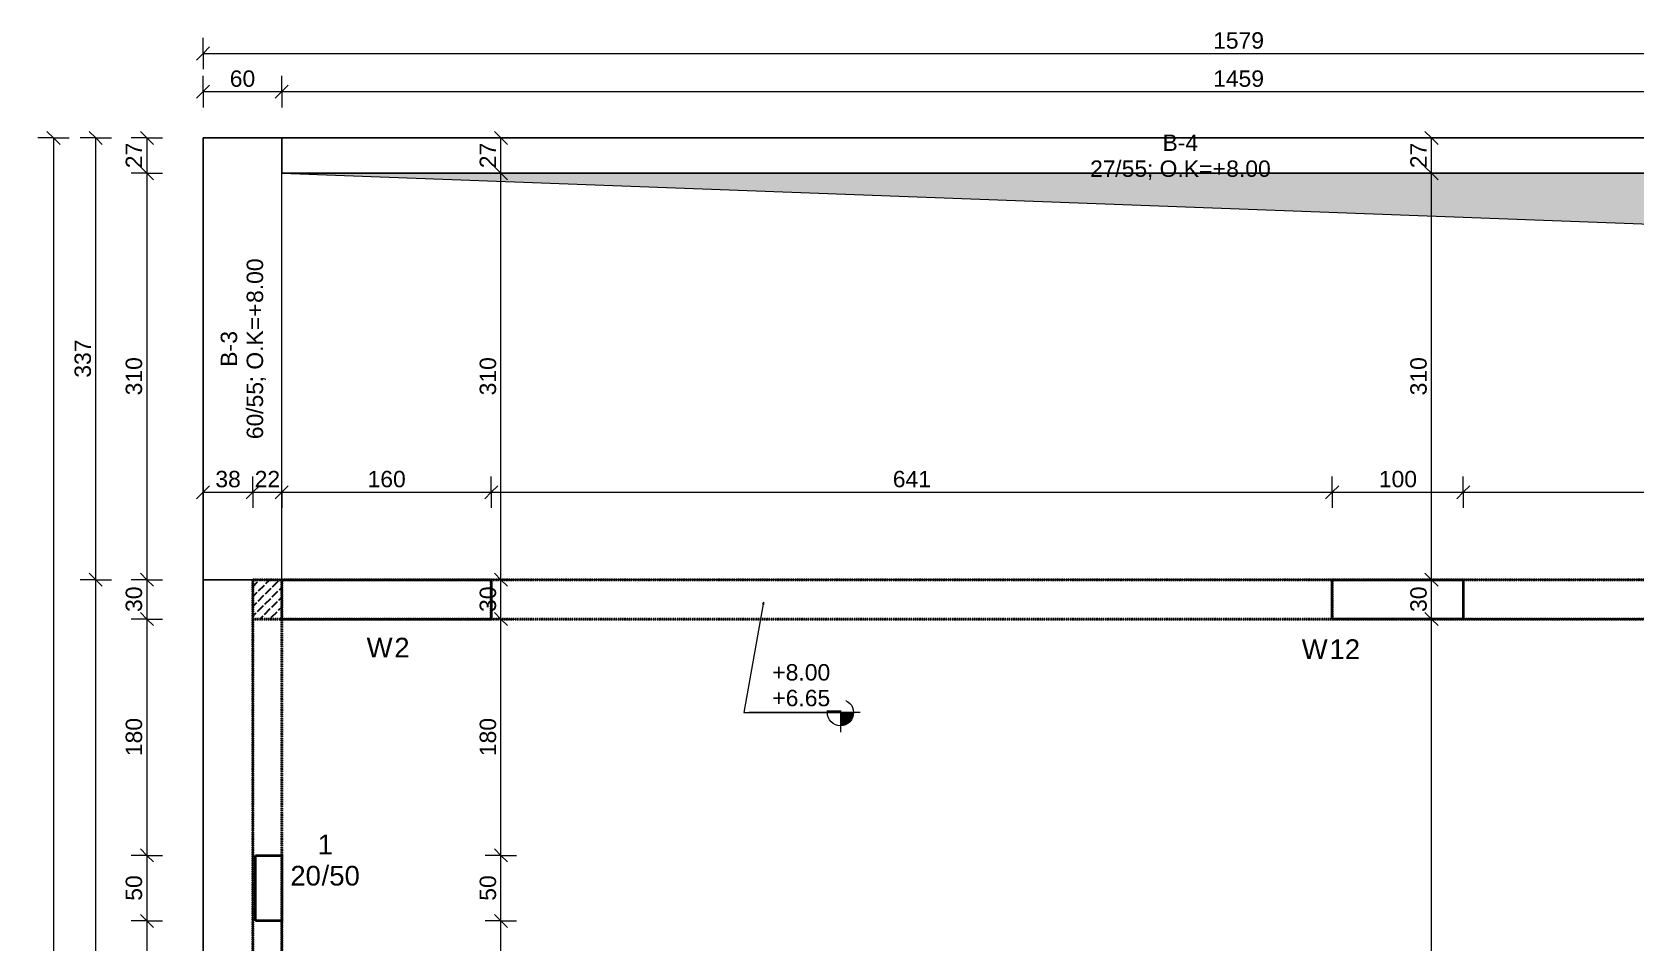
# Model space of a CAD drawing. Header units: centimetres. Extents: x 155 to 2062, y 130 to 1832.
# Drawn here: x 163 to 1385, y 1139 to 1832 of the extents above; entities that cross this region are included whole.
import ezdxf

# ---------------------------------------------------------------- set-up
doc = ezdxf.new("R2010")
doc.units = ezdxf.units.CM
doc.linetypes.add('Beton Ole', pattern=[0.3, 0.15, -0.15])
for name, color, linetype, lineweight in [('Dimensions', 130, 'Continuous', 9), ('Dimensions-50', 130, 'Continuous', 9), ('IfcAnnotation', 7, 'Continuous', 18), ('IfcBuildingElementProxy', 7, 'Continuous', 18), ('IfcColumn', 6, 'Continuous', 18), ('IfcSlab', 7, 'Continuous', 18), ('IfcWall', 7, 'Continuous', 25), ('Spot Elevations', 130, 'Continuous', 9), ('Structural Column Tags', 130, 'Continuous', 9), ('Structural Columns', 6, 'Continuous', 50), ('Structural Framing Tags', 130, 'Continuous', 9), ('Wall Tags', 130, 'Continuous', 9)]:
    doc.layers.add(name, color=color, linetype=linetype, lineweight=lineweight)
doc.styles.add('Arial', font='arial.ttf', dxfattribs={"height": 12.5})
doc.styles.add('Arial_1', font='arial.ttf', dxfattribs={"height": 15})
doc.dimstyles.new('Deng_-_2mm_Arial_2', dxfattribs={"dimscale": 30.48, "dimtxt": 12.753242, "dimasz": 0.328084, "dimexe": 0.393701, "dimexo": 0.0625, "dimgap": 0, "dimtad": 1, "dimdec": 0, "dimzin": 0, "dimdsep": 46, "dimtxsty": 'Arial', "dimblk1": 'OBLIQUE', "dimblk2": 'OBLIQUE', "dimsah": 1, "dimcen": 0.09, "dimazin": 0, "dimtfac": 1, "dimtdec": 4, "dimtix": 1, "dimtmove": 0, "dimatfit": 3, "dimfxl": 0.393701, "dimfxlon": 1, "dimtvp": 1, "dimtolj": 1, "dimtzin": 0, "dimarcsym": 2})

# ---------------------------------------------------------------- blocks, each defined once
blk = doc.blocks.new('M_Concrete-Rectangular Beam1 - 38_55-8944858-K-41')
at = {"layer": 'IfcBuildingElementProxy'}
for p, q in [((-67, 19), (-67, -19)), ((-67, -19), (-67, 19)), ((837.1, 19), (-67, 19)), ((-67, 19), (837.1, 19)), ((837.1, 19), (837.1, -19)), ((837.1, -19), (837.1, 19)), ((-45, -19), (260, -19)), ((-45, -19), (260, -19))]:
    blk.add_line(p, q, dxfattribs=at)
at = {"layer": 'IfcBuildingElementProxy', "color": 90}
for p, q in [((-67, -19), (-45, -19)), ((-67, -19), (-45, -19)), ((260, -19), (807.1, -19)), ((260, -19), (807.1, -19)), ((807.1, -19), (837.1, -19)), ((807.1, -19), (837.1, -19))]:
    blk.add_line(p, q, dxfattribs=at)
blk = doc.blocks.new('M_Concrete-Rectangular Beam1 - 60_55-8945312-K-41')
at = {"layer": 'IfcBuildingElementProxy'}
for p, q in [((-80.8, 30), (-80.8, -8)), ((-80.8, -8), (-80.8, 30)), ((256.2, 30), (-80.8, 30)), ((-80.8, 30), (256.2, 30)), ((256.2, 30), (256.2, -30)), ((256.2, -30), (256.2, 30)), ((-80.8, -30), (229.2, -30)), ((-80.8, -30), (256.2, -30)), ((229.2, -30), (256.2, -30))]:
    blk.add_line(p, q, dxfattribs=at)
at = {"layer": 'IfcBuildingElementProxy', "color": 90}
for p, q in [((-80.8, -8), (-80.8, -30)), ((-80.8, -30), (-80.8, -8))]:
    blk.add_line(p, q, dxfattribs=at)
blk = doc.blocks.new('M_Concrete-Rectangular Beam1 - 27_55-8945562-K-41')
at = {"layer": 'IfcBuildingElementProxy'}
for p, q in [((-61.6, 13.5), (-61.6, -13.5)), ((-61.6, -13.5), (-61.6, 13.5)), ((1397.6, 13.5), (-61.6, 13.5)), ((-61.6, 13.5), (1397.6, 13.5)), ((-61.6, -13.5), (1397.6, -13.5)), ((-61.6, -13.5), (1397.6, -13.5))]:
    blk.add_line(p, q, dxfattribs=at)
blk = doc.blocks.new('Spot Elevations - M_Spot Elevation - Target Filled-10609-K-41')
at = {"layer": 'Spot Elevations'}
h = blk.add_hatch(color=256, dxfattribs=at)
edge = h.paths.add_edge_path()
edge.add_line((0, 0), (-0.2, 0))
edge.add_arc((0, 0), 0.2, 90, 180, ccw=False)
edge.add_line((0, 0.2), (0, 0))
h = blk.add_hatch(color=256, dxfattribs=at)
edge = h.paths.add_edge_path()
edge.add_line((0, 0), (0.2, 0))
edge.add_arc((0, 0), 0.2, 270, 360, ccw=False)
edge.add_line((0, -0.2), (0, 0))
for p, q in [((0, -0.3), (0, 0.3)), ((-0.3, 0), (1.4, 0))]:
    blk.add_line(p, q, dxfattribs=at)
blk.add_circle((0, 0), 0.2, dxfattribs=at)
blk = doc.blocks.new('DIMBLOCK1-K-41')
at = {"layer": 'Dimensions-50', "transparency": 16777216}
for p, q in [((293.4, 1787), (293.4, 1799)), ((353.4, 1787), (353.4, 1799)), ((293.4, 1787), (288.4, 1782)), ((293.4, 1787), (298.4, 1792)), ((293.4, 1787), (353.4, 1787)), ((293.4, 1787), (293.4, 1775)), ((353.4, 1787), (348.4, 1782)), ((353.4, 1787), (358.4, 1792)), ((353.4, 1787), (353.4, 1775))]:
    blk.add_line(p, q, dxfattribs=at)
at = {"layer": 'Dimensions-50', "color": 0, "transparency": 16777216, "insert": (313.8, 1803.2), "char_height": 12.5, "width": 23.074, "attachment_point": 1, "line_spacing_factor": 0.941778, "style": 'Arial'}
blk.add_mtext('60', dxfattribs=at)
blk = doc.blocks.new('_Oblique')
at = {"color": 0, "linetype": 'ByBlock', "lineweight": -2}
blk.add_line((-0.5, -0.5), (0.5, 0.5), dxfattribs=at)
blk = doc.blocks.new('DIMBLOCK2-K-41')
at = {"layer": 'Dimensions-50', "transparency": 16777216}
for p, q in [((353.4, 1787), (353.4, 1799)), ((1812.6, 1787), (1812.6, 1799)), ((353.4, 1787), (348.4, 1782)), ((353.4, 1787), (358.4, 1792)), ((353.4, 1787), (1812.6, 1787)), ((353.4, 1787), (353.4, 1775)), ((1812.6, 1787), (1807.6, 1782)), ((1812.6, 1787), (1817.6, 1792)), ((1812.6, 1787), (1812.6, 1775))]:
    blk.add_line(p, q, dxfattribs=at)
at = {"layer": 'Dimensions-50', "color": 0, "transparency": 16777216, "insert": (1063.8, 1803.2), "char_height": 12.5, "width": 46.147, "attachment_point": 1, "line_spacing_factor": 0.941778, "style": 'Arial'}
blk.add_mtext('1459', dxfattribs=at)
blk = doc.blocks.new('DIMBLOCK4-K-41')
at = {"layer": 'Dimensions-50', "transparency": 16777216}
for p, q in [((293.4, 1816.1), (293.4, 1828.1)), ((293.4, 1816.1), (298.4, 1821.1)), ((1872.6, 1816.1), (1872.6, 1828.1)), ((1872.6, 1816.1), (1877.6, 1821.1)), ((293.4, 1816.1), (288.4, 1811.1)), ((293.4, 1816.1), (1872.6, 1816.1)), ((293.4, 1816.1), (293.4, 1804.1)), ((1872.6, 1816.1), (1867.6, 1811.1)), ((1872.6, 1816.1), (1872.6, 1804.1))]:
    blk.add_line(p, q, dxfattribs=at)
at = {"layer": 'Dimensions-50', "color": 0, "transparency": 16777216, "insert": (1063.8, 1832.3), "char_height": 12.5, "width": 46.147, "attachment_point": 1, "line_spacing_factor": 0.941778, "style": 'Arial'}
blk.add_mtext('1579', dxfattribs=at)
blk = doc.blocks.new('DIMBLOCK5-K-41')
at = {"layer": 'Dimensions-50', "transparency": 16777216}
for p, q in [((250.6, 1751.7), (238.6, 1751.7)), ((250.6, 1751.7), (245.6, 1756.7)), ((250.6, 1751.7), (250.6, 1724.7)), ((250.6, 1751.7), (255.6, 1746.7)), ((250.6, 1751.7), (262.6, 1751.7)), ((250.6, 1724.7), (238.6, 1724.7)), ((250.6, 1724.7), (245.6, 1729.7)), ((250.6, 1724.7), (255.6, 1719.7)), ((250.6, 1724.7), (262.6, 1724.7))]:
    blk.add_line(p, q, dxfattribs=at)
at = {"layer": 'Dimensions-50', "color": 0, "transparency": 16777216, "insert": (234.4, 1728.6), "char_height": 12.5, "width": 23.074, "attachment_point": 1, "rotation": 90, "line_spacing_factor": 0.941778, "style": 'Arial'}
blk.add_mtext('27', dxfattribs=at)
blk = doc.blocks.new('DIMBLOCK6-K-41')
at = {"layer": 'Dimensions-50', "transparency": 16777216}
for p, q in [((250.6, 1724.7), (238.6, 1724.7)), ((250.6, 1724.7), (245.6, 1729.7)), ((250.6, 1724.7), (250.6, 1414.7)), ((250.6, 1724.7), (255.6, 1719.7)), ((250.6, 1724.7), (262.6, 1724.7)), ((250.6, 1414.7), (245.6, 1419.7)), ((250.6, 1414.7), (238.6, 1414.7)), ((250.6, 1414.7), (255.6, 1409.7)), ((250.6, 1414.7), (262.6, 1414.7))]:
    blk.add_line(p, q, dxfattribs=at)
at = {"layer": 'Dimensions-50', "color": 0, "transparency": 16777216, "insert": (234.4, 1555.3), "char_height": 12.5, "width": 34.61, "attachment_point": 1, "rotation": 90, "line_spacing_factor": 0.941778, "style": 'Arial'}
blk.add_mtext('310', dxfattribs=at)
blk = doc.blocks.new('DIMBLOCK7-K-41')
at = {"layer": 'Dimensions-50', "transparency": 16777216}
for p, q in [((250.6, 1414.7), (245.6, 1419.7)), ((250.6, 1414.7), (238.6, 1414.7)), ((250.6, 1414.7), (250.6, 1384.7)), ((250.6, 1414.7), (255.6, 1409.7)), ((250.6, 1414.7), (262.6, 1414.7)), ((250.6, 1384.7), (238.6, 1384.7)), ((250.6, 1384.7), (245.6, 1389.7)), ((250.6, 1384.7), (255.6, 1379.7)), ((250.6, 1384.7), (262.6, 1384.7))]:
    blk.add_line(p, q, dxfattribs=at)
at = {"layer": 'Dimensions-50', "color": 0, "transparency": 16777216, "insert": (234.4, 1390.1), "char_height": 12.5, "width": 23.074, "attachment_point": 1, "rotation": 90, "line_spacing_factor": 0.941778, "style": 'Arial'}
blk.add_mtext('30', dxfattribs=at)
blk = doc.blocks.new('DIMBLOCK8-K-41')
at = {"layer": 'Dimensions-50', "transparency": 16777216}
for p, q in [((250.6, 1384.7), (238.6, 1384.7)), ((250.6, 1384.7), (245.6, 1389.7)), ((250.6, 1384.7), (250.6, 1204.4)), ((250.6, 1384.7), (255.6, 1379.7)), ((250.6, 1384.7), (262.6, 1384.7)), ((250.6, 1204.4), (238.6, 1204.4)), ((250.6, 1204.4), (245.6, 1209.4)), ((250.6, 1204.4), (255.6, 1199.4)), ((250.6, 1204.4), (262.6, 1204.4))]:
    blk.add_line(p, q, dxfattribs=at)
at = {"layer": 'Dimensions-50', "color": 0, "transparency": 16777216, "insert": (234.4, 1280.1), "char_height": 12.5, "width": 34.61, "attachment_point": 1, "rotation": 90, "line_spacing_factor": 0.941778, "style": 'Arial'}
blk.add_mtext('180', dxfattribs=at)
blk = doc.blocks.new('DIMBLOCK9-K-41')
at = {"layer": 'Dimensions-50', "transparency": 16777216}
for p, q in [((250.6, 1204.4), (238.6, 1204.4)), ((250.6, 1204.4), (245.6, 1209.4)), ((250.6, 1204.4), (250.6, 1154.4)), ((250.6, 1204.4), (255.6, 1199.4)), ((250.6, 1204.4), (262.6, 1204.4)), ((250.6, 1154.4), (238.6, 1154.4)), ((250.6, 1154.4), (245.6, 1159.4)), ((250.6, 1154.4), (255.6, 1149.4)), ((250.6, 1154.4), (262.6, 1154.4))]:
    blk.add_line(p, q, dxfattribs=at)
at = {"layer": 'Dimensions-50', "color": 0, "transparency": 16777216, "insert": (234.4, 1169.8), "char_height": 12.5, "width": 23.074, "attachment_point": 1, "rotation": 90, "line_spacing_factor": 0.941778, "style": 'Arial'}
blk.add_mtext('50', dxfattribs=at)
blk = doc.blocks.new('DIMBLOCK10-K-41')
at = {"layer": 'Dimensions-50', "transparency": 16777216}
for p, q in [((250.6, 1154.4), (238.6, 1154.4)), ((250.6, 1154.4), (245.6, 1159.4)), ((250.6, 1154.4), (250.6, 957.6)), ((250.6, 1154.4), (255.6, 1149.4)), ((250.6, 1154.4), (262.6, 1154.4)), ((250.6, 957.6), (238.6, 957.6)), ((250.6, 957.6), (245.6, 962.6)), ((250.6, 957.6), (255.6, 952.6)), ((250.6, 957.6), (262.6, 957.6))]:
    blk.add_line(p, q, dxfattribs=at)
at = {"layer": 'Dimensions-50', "color": 0, "transparency": 16777216, "insert": (234.4, 1041.6), "char_height": 12.5, "width": 34.61, "attachment_point": 1, "rotation": 90, "line_spacing_factor": 0.941778, "style": 'Arial'}
blk.add_mtext('197', dxfattribs=at)
blk = doc.blocks.new('DIMBLOCK20-K-41')
at = {"layer": 'Dimensions-50', "transparency": 16777216}
for p, q in [((211.6, 1414.7), (206.6, 1419.7)), ((211.6, 1414.7), (199.6, 1414.7)), ((211.6, 472.7), (211.6, 1414.7)), ((211.6, 1414.7), (216.6, 1409.7)), ((211.6, 1414.7), (223.6, 1414.7)), ((211.6, 472.7), (206.6, 477.7)), ((211.6, 472.7), (199.6, 472.7)), ((211.6, 472.7), (216.6, 467.7)), ((211.6, 472.7), (223.6, 472.7))]:
    blk.add_line(p, q, dxfattribs=at)
at = {"layer": 'Dimensions-50', "color": 0, "transparency": 16777216, "insert": (195.4, 929.3), "char_height": 12.5, "width": 34.61, "attachment_point": 1, "rotation": 90, "line_spacing_factor": 0.941778, "style": 'Arial'}
blk.add_mtext('942', dxfattribs=at)
blk = doc.blocks.new('DIMBLOCK21-K-41')
at = {"layer": 'Dimensions-50', "transparency": 16777216}
for p, q in [((211.6, 1751.7), (199.6, 1751.7)), ((211.6, 1751.7), (206.6, 1756.7)), ((211.6, 1414.7), (211.6, 1751.7)), ((211.6, 1751.7), (216.6, 1746.7)), ((211.6, 1751.7), (223.6, 1751.7)), ((211.6, 1414.7), (206.6, 1419.7)), ((211.6, 1414.7), (199.6, 1414.7)), ((211.6, 1414.7), (216.6, 1409.7)), ((211.6, 1414.7), (223.6, 1414.7))]:
    blk.add_line(p, q, dxfattribs=at)
at = {"layer": 'Dimensions-50', "color": 0, "transparency": 16777216, "insert": (195.4, 1568.8), "char_height": 12.5, "width": 34.61, "attachment_point": 1, "rotation": 90, "line_spacing_factor": 0.941778, "style": 'Arial'}
blk.add_mtext('337', dxfattribs=at)
blk = doc.blocks.new('DIMBLOCK22-K-41')
at = {"layer": 'Dimensions-50', "transparency": 16777216}
for p, q in [((179.4, 1751.7), (167.4, 1751.7)), ((179.4, 1751.7), (174.4, 1756.7)), ((179.4, 1751.7), (179.4, 254.3)), ((179.4, 1751.7), (184.4, 1746.7)), ((179.4, 1751.7), (191.4, 1751.7)), ((179.4, 254.3), (174.4, 259.3)), ((179.4, 254.3), (167.4, 254.3)), ((179.4, 254.3), (184.4, 249.3)), ((179.4, 254.3), (191.4, 254.3))]:
    blk.add_line(p, q, dxfattribs=at)
at = {"layer": 'Dimensions-50', "color": 0, "transparency": 16777216, "insert": (163.2, 983.8), "char_height": 12.5, "width": 46.147, "attachment_point": 1, "rotation": 90, "line_spacing_factor": 0.941778, "style": 'Arial'}
blk.add_mtext('1497', dxfattribs=at)
blk = doc.blocks.new('DIMBLOCK71-K-41')
at = {"layer": 'Dimensions-50', "transparency": 16777216}
for p, q in [((520.6, 1154.4), (508.6, 1154.4)), ((520.6, 1154.4), (515.6, 1159.4)), ((520.6, 957.6), (520.6, 1154.4)), ((520.6, 1154.4), (525.6, 1149.4)), ((520.6, 1154.4), (532.6, 1154.4)), ((520.6, 957.6), (508.6, 957.6)), ((520.6, 957.6), (515.6, 962.6)), ((520.6, 957.6), (525.6, 952.6)), ((520.6, 957.6), (532.6, 957.6))]:
    blk.add_line(p, q, dxfattribs=at)
at = {"layer": 'Dimensions-50', "color": 0, "transparency": 16777216, "insert": (504.4, 1041.6), "char_height": 12.5, "width": 34.61, "attachment_point": 1, "rotation": 90, "line_spacing_factor": 0.941778, "style": 'Arial'}
blk.add_mtext('197', dxfattribs=at)
blk = doc.blocks.new('DIMBLOCK72-K-41')
at = {"layer": 'Dimensions-50', "transparency": 16777216}
for p, q in [((520.6, 1204.4), (508.6, 1204.4)), ((520.6, 1204.4), (515.6, 1209.4)), ((520.6, 1154.4), (520.6, 1204.4)), ((520.6, 1204.4), (525.6, 1199.4)), ((520.6, 1204.4), (532.6, 1204.4)), ((520.6, 1154.4), (508.6, 1154.4)), ((520.6, 1154.4), (515.6, 1159.4)), ((520.6, 1154.4), (525.6, 1149.4)), ((520.6, 1154.4), (532.6, 1154.4))]:
    blk.add_line(p, q, dxfattribs=at)
at = {"layer": 'Dimensions-50', "color": 0, "transparency": 16777216, "insert": (504.4, 1169.8), "char_height": 12.5, "width": 23.074, "attachment_point": 1, "rotation": 90, "line_spacing_factor": 0.941778, "style": 'Arial'}
blk.add_mtext('50', dxfattribs=at)
blk = doc.blocks.new('DIMBLOCK73-K-41')
at = {"layer": 'Dimensions-50', "transparency": 16777216}
for p, q in [((520.6, 1384.7), (508.6, 1384.7)), ((520.6, 1384.7), (515.6, 1389.7)), ((520.6, 1204.4), (520.6, 1384.7)), ((520.6, 1384.7), (525.6, 1379.7)), ((520.6, 1384.7), (532.6, 1384.7)), ((520.6, 1204.4), (508.6, 1204.4)), ((520.6, 1204.4), (515.6, 1209.4)), ((520.6, 1204.4), (525.6, 1199.4)), ((520.6, 1204.4), (532.6, 1204.4))]:
    blk.add_line(p, q, dxfattribs=at)
at = {"layer": 'Dimensions-50', "color": 0, "transparency": 16777216, "insert": (504.4, 1280.1), "char_height": 12.5, "width": 34.61, "attachment_point": 1, "rotation": 90, "line_spacing_factor": 0.941778, "style": 'Arial'}
blk.add_mtext('180', dxfattribs=at)
blk = doc.blocks.new('DIMBLOCK74-K-41')
at = {"layer": 'Dimensions-50', "transparency": 16777216}
for p, q in [((520.6, 1414.7), (515.6, 1419.7)), ((520.6, 1414.7), (508.6, 1414.7)), ((520.6, 1384.7), (520.6, 1414.7)), ((520.6, 1414.7), (525.6, 1409.7)), ((520.6, 1414.7), (532.6, 1414.7)), ((520.6, 1384.7), (508.6, 1384.7)), ((520.6, 1384.7), (515.6, 1389.7)), ((520.6, 1384.7), (525.6, 1379.7)), ((520.6, 1384.7), (532.6, 1384.7))]:
    blk.add_line(p, q, dxfattribs=at)
at = {"layer": 'Dimensions-50', "color": 0, "transparency": 16777216, "insert": (504.4, 1390.1), "char_height": 12.5, "width": 23.074, "attachment_point": 1, "rotation": 90, "line_spacing_factor": 0.941778, "style": 'Arial'}
blk.add_mtext('30', dxfattribs=at)
blk = doc.blocks.new('DIMBLOCK75-K-41')
at = {"layer": 'Dimensions-50', "transparency": 16777216}
for p, q in [((520.6, 1724.7), (508.6, 1724.7)), ((520.6, 1724.7), (515.6, 1729.7)), ((520.6, 1414.7), (520.6, 1724.7)), ((520.6, 1724.7), (525.6, 1719.7)), ((520.6, 1724.7), (532.6, 1724.7)), ((520.6, 1414.7), (515.6, 1419.7)), ((520.6, 1414.7), (508.6, 1414.7)), ((520.6, 1414.7), (525.6, 1409.7)), ((520.6, 1414.7), (532.6, 1414.7))]:
    blk.add_line(p, q, dxfattribs=at)
at = {"layer": 'Dimensions-50', "color": 0, "transparency": 16777216, "insert": (504.4, 1555.3), "char_height": 12.5, "width": 34.61, "attachment_point": 1, "rotation": 90, "line_spacing_factor": 0.941778, "style": 'Arial'}
blk.add_mtext('310', dxfattribs=at)
blk = doc.blocks.new('DIMBLOCK76-K-41')
at = {"layer": 'Dimensions-50', "transparency": 16777216}
for p, q in [((520.6, 1751.7), (508.6, 1751.7)), ((520.6, 1751.7), (515.6, 1756.7)), ((520.6, 1724.7), (520.6, 1751.7)), ((520.6, 1751.7), (525.6, 1746.7)), ((520.6, 1751.7), (532.6, 1751.7)), ((520.6, 1724.7), (508.6, 1724.7)), ((520.6, 1724.7), (515.6, 1729.7)), ((520.6, 1724.7), (525.6, 1719.7)), ((520.6, 1724.7), (532.6, 1724.7))]:
    blk.add_line(p, q, dxfattribs=at)
at = {"layer": 'Dimensions-50', "color": 0, "transparency": 16777216, "insert": (504.4, 1728.6), "char_height": 12.5, "width": 23.074, "attachment_point": 1, "rotation": 90, "line_spacing_factor": 0.941778, "style": 'Arial'}
blk.add_mtext('27', dxfattribs=at)
blk = doc.blocks.new('DIMBLOCK85-K-41')
at = {"layer": 'Dimensions-50', "transparency": 16777216}
for p, q in [((1230.4, 1384.7), (1218.4, 1384.7)), ((1230.4, 1384.7), (1225.4, 1389.7)), ((1230.4, 665.7), (1230.4, 1384.7)), ((1230.4, 1384.7), (1235.4, 1379.7)), ((1230.4, 1384.7), (1242.4, 1384.7)), ((1230.4, 665.7), (1218.4, 665.7)), ((1230.4, 665.7), (1225.4, 670.7)), ((1230.4, 665.7), (1235.4, 660.7)), ((1230.4, 665.7), (1242.4, 665.7))]:
    blk.add_line(p, q, dxfattribs=at)
at = {"layer": 'Dimensions-50', "color": 0, "transparency": 16777216, "insert": (1214.2, 1010.8), "char_height": 12.5, "width": 34.61, "attachment_point": 1, "rotation": 90, "line_spacing_factor": 0.941778, "style": 'Arial'}
blk.add_mtext('719', dxfattribs=at)
blk = doc.blocks.new('DIMBLOCK86-K-41')
at = {"layer": 'Dimensions-50', "transparency": 16777216}
for p, q in [((1230.4, 1414.7), (1225.4, 1419.7)), ((1230.4, 1414.7), (1218.4, 1414.7)), ((1230.4, 1384.7), (1230.4, 1414.7)), ((1230.4, 1414.7), (1235.4, 1409.7)), ((1230.4, 1414.7), (1242.4, 1414.7)), ((1230.4, 1384.7), (1218.4, 1384.7)), ((1230.4, 1384.7), (1225.4, 1389.7)), ((1230.4, 1384.7), (1235.4, 1379.7)), ((1230.4, 1384.7), (1242.4, 1384.7))]:
    blk.add_line(p, q, dxfattribs=at)
at = {"layer": 'Dimensions-50', "color": 0, "transparency": 16777216, "insert": (1214.2, 1390.1), "char_height": 12.5, "width": 23.074, "attachment_point": 1, "rotation": 90, "line_spacing_factor": 0.941778, "style": 'Arial'}
blk.add_mtext('30', dxfattribs=at)
blk = doc.blocks.new('DIMBLOCK87-K-41')
at = {"layer": 'Dimensions-50', "transparency": 16777216}
for p, q in [((1230.4, 1724.7), (1218.4, 1724.7)), ((1230.4, 1724.7), (1225.4, 1729.7)), ((1230.4, 1414.7), (1230.4, 1724.7)), ((1230.4, 1724.7), (1235.4, 1719.7)), ((1230.4, 1724.7), (1242.4, 1724.7)), ((1230.4, 1414.7), (1225.4, 1419.7)), ((1230.4, 1414.7), (1218.4, 1414.7)), ((1230.4, 1414.7), (1235.4, 1409.7)), ((1230.4, 1414.7), (1242.4, 1414.7))]:
    blk.add_line(p, q, dxfattribs=at)
at = {"layer": 'Dimensions-50', "color": 0, "transparency": 16777216, "insert": (1214.2, 1555.3), "char_height": 12.5, "width": 34.61, "attachment_point": 1, "rotation": 90, "line_spacing_factor": 0.941778, "style": 'Arial'}
blk.add_mtext('310', dxfattribs=at)
blk = doc.blocks.new('DIMBLOCK88-K-41')
at = {"layer": 'Dimensions-50', "transparency": 16777216}
for p, q in [((1230.4, 1751.7), (1218.4, 1751.7)), ((1230.4, 1751.7), (1225.4, 1756.7)), ((1230.4, 1724.7), (1230.4, 1751.7)), ((1230.4, 1751.7), (1235.4, 1746.7)), ((1230.4, 1751.7), (1242.4, 1751.7)), ((1230.4, 1724.7), (1218.4, 1724.7)), ((1230.4, 1724.7), (1225.4, 1729.7)), ((1230.4, 1724.7), (1235.4, 1719.7)), ((1230.4, 1724.7), (1242.4, 1724.7))]:
    blk.add_line(p, q, dxfattribs=at)
at = {"layer": 'Dimensions-50', "color": 0, "transparency": 16777216, "insert": (1214.2, 1728.6), "char_height": 12.5, "width": 23.074, "attachment_point": 1, "rotation": 90, "line_spacing_factor": 0.941778, "style": 'Arial'}
blk.add_mtext('27', dxfattribs=at)
blk = doc.blocks.new('DIMBLOCK103-K-41')
at = {"layer": 'Dimensions-50', "transparency": 16777216}
for p, q in [((293.4, 1481.4), (293.4, 1493.4)), ((331.4, 1481.4), (331.4, 1493.4)), ((293.4, 1481.4), (288.4, 1476.4)), ((293.4, 1481.4), (298.4, 1486.4)), ((293.4, 1481.4), (331.4, 1481.4)), ((293.4, 1481.4), (293.4, 1469.4)), ((331.4, 1481.4), (326.4, 1476.4)), ((331.4, 1481.4), (336.4, 1486.4)), ((331.4, 1481.4), (331.4, 1469.4))]:
    blk.add_line(p, q, dxfattribs=at)
at = {"layer": 'Dimensions-50', "color": 0, "transparency": 16777216, "insert": (302.8, 1497.7), "char_height": 12.5, "width": 23.074, "attachment_point": 1, "line_spacing_factor": 0.941778, "style": 'Arial'}
blk.add_mtext('38', dxfattribs=at)
blk = doc.blocks.new('DIMBLOCK104-K-41')
at = {"layer": 'Dimensions-50', "transparency": 16777216}
for p, q in [((331.4, 1481.4), (331.4, 1493.4)), ((353.4, 1481.4), (353.4, 1493.4)), ((331.4, 1481.4), (326.4, 1476.4)), ((331.4, 1481.4), (336.4, 1486.4)), ((331.4, 1481.4), (353.4, 1481.4)), ((331.4, 1481.4), (331.4, 1469.4)), ((353.4, 1481.4), (348.4, 1476.4)), ((353.4, 1481.4), (358.4, 1486.4)), ((353.4, 1481.4), (353.4, 1469.4))]:
    blk.add_line(p, q, dxfattribs=at)
at = {"layer": 'Dimensions-50', "color": 0, "transparency": 16777216, "insert": (332.8, 1497.7), "char_height": 12.5, "width": 23.074, "attachment_point": 1, "line_spacing_factor": 0.941778, "style": 'Arial'}
blk.add_mtext('22', dxfattribs=at)
blk = doc.blocks.new('DIMBLOCK105-K-41')
at = {"layer": 'Dimensions-50', "transparency": 16777216}
for p, q in [((353.4, 1481.4), (353.4, 1493.4)), ((513.3, 1481.4), (513.3, 1493.4)), ((353.4, 1481.4), (348.4, 1476.4)), ((353.4, 1481.4), (358.4, 1486.4)), ((353.4, 1481.4), (513.3, 1481.4)), ((353.4, 1481.4), (353.4, 1469.4)), ((513.3, 1481.4), (508.3, 1476.4)), ((513.3, 1481.4), (518.3, 1486.4)), ((513.3, 1481.4), (513.3, 1469.4))]:
    blk.add_line(p, q, dxfattribs=at)
at = {"layer": 'Dimensions-50', "color": 0, "transparency": 16777216, "insert": (418.9, 1497.7), "char_height": 12.5, "width": 34.61, "attachment_point": 1, "line_spacing_factor": 0.941778, "style": 'Arial'}
blk.add_mtext('160', dxfattribs=at)
blk = doc.blocks.new('DIMBLOCK106-K-41')
at = {"layer": 'Dimensions-50', "transparency": 16777216}
for p, q in [((513.3, 1481.4), (513.3, 1493.4)), ((1154.6, 1481.4), (1154.6, 1493.4)), ((513.3, 1481.4), (508.3, 1476.4)), ((513.3, 1481.4), (518.3, 1486.4)), ((513.3, 1481.4), (1154.6, 1481.4)), ((513.3, 1481.4), (513.3, 1469.4)), ((1154.6, 1481.4), (1149.6, 1476.4)), ((1154.6, 1481.4), (1159.6, 1486.4)), ((1154.6, 1481.4), (1154.6, 1469.4))]:
    blk.add_line(p, q, dxfattribs=at)
at = {"layer": 'Dimensions-50', "color": 0, "transparency": 16777216, "insert": (819.5, 1497.7), "char_height": 12.5, "width": 34.61, "attachment_point": 1, "line_spacing_factor": 0.941778, "style": 'Arial'}
blk.add_mtext('641', dxfattribs=at)
blk = doc.blocks.new('DIMBLOCK107-K-41')
at = {"layer": 'Dimensions-50', "transparency": 16777216}
for p, q in [((1154.6, 1481.4), (1154.6, 1493.4)), ((1254.6, 1481.4), (1254.6, 1493.4)), ((1154.6, 1481.4), (1149.6, 1476.4)), ((1154.6, 1481.4), (1159.6, 1486.4)), ((1154.6, 1481.4), (1254.6, 1481.4)), ((1154.6, 1481.4), (1154.6, 1469.4)), ((1254.6, 1481.4), (1249.6, 1476.4)), ((1254.6, 1481.4), (1259.6, 1486.4)), ((1254.6, 1481.4), (1254.6, 1469.4))]:
    blk.add_line(p, q, dxfattribs=at)
at = {"layer": 'Dimensions-50', "color": 0, "transparency": 16777216, "insert": (1190.2, 1497.7), "char_height": 12.5, "width": 34.61, "attachment_point": 1, "line_spacing_factor": 0.941778, "style": 'Arial'}
blk.add_mtext('100', dxfattribs=at)
blk = doc.blocks.new('DIMBLOCK108-K-41')
at = {"layer": 'Dimensions-50', "transparency": 16777216}
for p, q in [((1254.6, 1481.4), (1254.6, 1493.4)), ((1768.6, 1481.4), (1768.6, 1493.4)), ((1254.6, 1481.4), (1249.6, 1476.4)), ((1254.6, 1481.4), (1259.6, 1486.4)), ((1254.6, 1481.4), (1768.6, 1481.4)), ((1254.6, 1481.4), (1254.6, 1469.4)), ((1768.6, 1481.4), (1763.6, 1476.4)), ((1768.6, 1481.4), (1773.6, 1486.4)), ((1768.6, 1481.4), (1768.6, 1469.4))]:
    blk.add_line(p, q, dxfattribs=at)
at = {"layer": 'Dimensions-50', "color": 0, "transparency": 16777216, "insert": (1497.2, 1497.7), "char_height": 12.5, "width": 34.61, "attachment_point": 1, "line_spacing_factor": 0.941778, "style": 'Arial'}
blk.add_mtext('514', dxfattribs=at)

msp = doc.modelspace()

# ---------------------------------------------------------------- hatches: boundary and pattern name
at = {"layer": 'IfcAnnotation'}
msp.add_hatch(color=254, dxfattribs=at).paths.add_polyline_path([(1812.6, 1414.7), (1812.6, 1724.7), (353.4, 1724.7), (1768.6, 1672)])
at = {"layer": 'IfcWall', "linetype": 'Beton Ole'}
h = msp.add_hatch(dxfattribs=at)
h.set_pattern_fill('FP_1', color=50, style=0, pattern_type=2)
h.set_pattern_definition([(45, (-6099.134, 2162.023), (0.3422397, 7.8404), [6.271, -1.524])])
h.paths.add_polyline_path([(331.4, 1384.7), (353.4, 1384.7), (353.4, 1414.7), (331.4, 1414.7)])

# ---------------------------------------------------------------- linework, layer by layer
at = {"layer": 'IfcAnnotation'}
for p, q in [((1812.6, 1724.7), (353.4, 1724.7)), ((353.4, 1724.7), (1768.6, 1672))]:
    msp.add_line(p, q, dxfattribs=at)
at = {"layer": 'IfcColumn', "color": 8, "linetype": 'Beton Ole', "lineweight": 35}
for p, q in [((333.4, 1204.4), (353.4, 1204.4)), ((333.4, 1154.4), (333.4, 1204.4)), ((353.4, 1154.4), (333.4, 1154.4))]:
    msp.add_line(p, q, dxfattribs=at)
at = {"layer": 'IfcSlab', "color": 90}
for p, q in [((331.4, 1414.7), (331.4, 510.7)), ((1768.6, 1414.7), (331.4, 1414.7))]:
    msp.add_line(p, q, dxfattribs=at)
at = {"layer": 'IfcWall', "color": 10, "linetype": 'Beton Ole', "lineweight": 35}
for p, q in [((331.4, 837.6), (331.4, 1414.7)), ((331.4, 1414.7), (331.4, 837.6)), ((331.4, 1414.7), (1154.6, 1414.7)), ((1812.6, 1414.7), (331.4, 1414.7)), ((353.4, 1414.7), (353.4, 1204.4)), ((1154.6, 1414.7), (1872.6, 1414.7)), ((331.4, 1384.7), (1254.6, 1384.7)), ((1842.6, 1384.7), (331.4, 1384.7)), ((353.4, 837.6), (353.4, 1384.7)), ((1254.6, 1384.7), (1872.6, 1384.7)), ((353.4, 1154.4), (353.4, 837.6))]:
    msp.add_line(p, q, dxfattribs=at)
at = {"layer": 'IfcWall', "color": 9, "linetype": 'Beton Ole', "lineweight": 35}
for p, q in [((353.4, 1384.7), (353.4, 1414.7)), ((353.4, 1414.7), (513.3, 1414.7)), ((513.3, 1384.7), (513.3, 1414.7)), ((1154.6, 1414.7), (1154.6, 1384.7)), ((1154.6, 1414.7), (1254.6, 1414.7)), ((1254.6, 1414.7), (1254.6, 1384.7)), ((513.3, 1384.7), (353.4, 1384.7)), ((1254.6, 1384.7), (1154.6, 1384.7))]:
    msp.add_line(p, q, dxfattribs=at)
at = {"layer": 'IfcWall', "color": 253, "linetype": 'Beton Ole', "lineweight": 35}
for p, q in [((513.3, 1414.7), (353.4, 1414.7)), ((353.4, 1384.7), (513.3, 1384.7))]:
    msp.add_line(p, q, dxfattribs=at)
at = {"layer": 'IfcWall', "color": 10, "lineweight": 35}
for p, q in [((513.3, 1414.7), (513.3, 1384.7)), ((1154.6, 1384.7), (1154.6, 1414.7)), ((1154.6, 1414.7), (1254.6, 1414.7)), ((1254.6, 1414.7), (1254.6, 1384.7)), ((1254.6, 1384.7), (1154.6, 1384.7))]:
    msp.add_line(p, q, dxfattribs=at)
at = {"layer": 'Spot Elevations'}
for p, q in [((720.8, 1397.5), (706, 1313.3)), ((720.8, 1397.5), (720, 1395.7)), ((720.8, 1397.5), (721, 1395.5)), ((706, 1313.3), (779.6, 1313.3))]:
    msp.add_line(p, q, dxfattribs=at)
at = {"layer": 'Structural Columns', "color": 10, "lineweight": 35}
for p, q in [((333.4, 1154.4), (333.4, 1204.4)), ((333.4, 1204.4), (353.4, 1204.4)), ((353.4, 1204.4), (353.4, 1154.4)), ((353.4, 1154.4), (333.4, 1154.4))]:
    msp.add_line(p, q, dxfattribs=at)

# ---------------------------------------------------------------- block references
at = {"layer": 'IfcBuildingElementProxy'}
for name, p, rotation in [('M_Concrete-Rectangular Beam1 - 60_55-8945312-K-41', (323.4, 1495.5), 89.99999999999991), ('M_Concrete-Rectangular Beam1 - 38_55-8944858-K-41', (312.4, 577.6), 89.9999999999999)]:
    msp.add_blockref(name, p, dxfattribs=dict(at, rotation=rotation))
msp.add_blockref('M_Concrete-Rectangular Beam1 - 27_55-8945562-K-41', (415, 1738.2), dxfattribs=at)
at = {"layer": 'Spot Elevations', "xscale": 49.99999999999998, "yscale": 49.99999999999998, "zscale": 49.99999999999998, "rotation": 180}
msp.add_blockref('Spot Elevations - M_Spot Elevation - Target Filled-10609-K-41', (779.6, 1313.3), dxfattribs=at)

# ---------------------------------------------------------------- texts
at = {"layer": 'Structural Column Tags', "color": 7, "char_height": 15, "attachment_point": 1, "style": 'Arial_1'}
for s, insert, width in [('\\fArial|b0|i0|c177|p34|;1', (380.8, 1220.2), 14.43), ('20', (360, 1196.4), 28.861), ('\\fArial|b0|i0|c177|p34|;/', (383.8, 1196.4), 7.215), ('50', (389.7, 1196.4), 28.861)]:
    msp.add_mtext(s, dxfattribs=dict(at, insert=insert, width=width))
at = {"layer": 'Structural Framing Tags', "color": 7, "char_height": 12.5, "attachment_point": 1, "style": 'Arial'}
for s, insert, width in [('B-', (1025.2, 1754.3), 21.245), ('\\fArial|b0|i0|c177|p34|;4', (1042.7, 1754.3), 11.624), ('\\fArial|b0|i0|c177|p34|;/', (989.1, 1734.5), 6.013), ('27', (970, 1734.5), 23.249), ('55', (994.1, 1734.5), 23.249), ('; O.K=+', (1013.3, 1734.5), 73.354), ('8.00', (1073.8, 1734.5), 40.886)]:
    msp.add_mtext(s, dxfattribs=dict(at, insert=insert, width=width))
at = {"layer": 'Structural Framing Tags', "color": 7, "char_height": 12.5, "attachment_point": 1, "rotation": 90, "style": 'Arial'}
for s, insert, width in [('8.00', (326.7, 1625.8), 40.886), ('; O.K=+', (326.7, 1565.2), 73.354), ('\\fArial|b0|i0|c177|p34|;3', (306.9, 1594.7), 11.624), ('B-', (306.9, 1577.1), 21.245), ('55', (326.7, 1546.1), 23.249), ('\\fArial|b0|i0|c177|p34|;/', (326.7, 1541.1), 6.013), ('60', (326.7, 1521.9), 23.249)]:
    msp.add_mtext(s, dxfattribs=dict(at, insert=insert, width=width))
at = {"layer": 'Wall Tags', "color": 7, "char_height": 15, "attachment_point": 1, "style": 'Arial_1'}
for s, insert, width in [('\\fArial|b0|i0|c177|p34|;W', (418.2, 1370.4), 25.654), ('\\fArial|b0|i0|c177|p34|;2', (439.3, 1370.4), 14.43), ('\\fArial|b0|i0|c177|p34|;W', (1131.4, 1369.2), 25.654), ('12', (1152.6, 1369.2), 28.861)]:
    msp.add_mtext(s, dxfattribs=dict(at, insert=insert, width=width))

# ---------------------------------------------------------------- dimensions: what is measured, and where the dimension line sits
at = {"layer": 'Dimensions'}
for base, p1, p2, override, picture, middle in [((1872.6, 1816.1), (293.4, 1804.1), (1872.6, 1804.1), {"dimpost": '<>', "dimfxl": 1579.220164}, 'DIMBLOCK4-K-41', (1083, 1822.4)), ((353.4, 1787), (293.4, 1775), (353.4, 1775), {"dimpost": '<>', "dimfxl": 60}, 'DIMBLOCK1-K-41', (323.4, 1793.4)), ((1812.6, 1787), (353.4, 1775), (1812.6, 1775), {"dimpost": '<>', "dimfxl": 1459.220164}, 'DIMBLOCK2-K-41', (1083, 1793.4)), ((331.4, 1481.4), (293.4, 1493.4), (331.4, 1469.4), {"dimpost": '<>', "dimfxl": 44.94441}, 'DIMBLOCK103-K-41', (312.4, 1487.8)), ((353.4, 1481.4), (331.4, 1469.4), (353.4, 1493.4), {"dimpost": '<>', "dimfxl": 32.557641}, 'DIMBLOCK104-K-41', (342.4, 1487.7)), ((513.3, 1481.4), (353.4, 1493.4), (513.3, 1469.4), {"dimpost": '<>', "dimfxl": 161.6621}, 'DIMBLOCK105-K-41', (433.3, 1487.8)), ((1154.6, 1481.4), (513.3, 1469.4), (1154.6, 1469.4), {"dimpost": '<>', "dimfxl": 641.351179}, 'DIMBLOCK106-K-41', (833.9, 1487.8)), ((1254.6, 1481.4), (1154.6, 1469.4), (1254.6, 1469.4), {"dimpost": '<>', "dimfxl": 99.998304}, 'DIMBLOCK107-K-41', (1204.6, 1487.8)), ((1768.6, 1481.4), (1254.6, 1469.4), (1768.6, 1469.4), {"dimpost": '<>', "dimfxl": 514}, 'DIMBLOCK108-K-41', (1511.6, 1487.8))]:
    dim = msp.add_linear_dim(base=base, p1=p1, p2=p2, dimstyle='Deng_-_2mm_Arial_2', override=override, dxfattribs=at)
    dim.commit()
    dim.dimension.update_dxf_attribs({"geometry": picture, "text_midpoint": middle})
for base, p1, p2, override, picture, middle in [((179.4, 254.3), (191.4, 1751.7), (191.4, 254.3), {"dimpost": '<>', "dimfxl": 1497.370645}, 'DIMBLOCK22-K-41', (173, 1003)), ((211.6, 1751.7), (223.6, 1414.7), (223.6, 1751.7), {"dimpost": '<>', "dimfxl": 337}, 'DIMBLOCK21-K-41', (205.2, 1583.2)), ((250.6, 1724.7), (262.6, 1751.7), (262.6, 1724.7), {"dimpost": '<>', "dimfxl": 27}, 'DIMBLOCK5-K-41', (244.4, 1738.2)), ((520.6, 1751.7), (508.6, 1724.7), (508.6, 1751.7), {"dimpost": '<>', "dimfxl": 27}, 'DIMBLOCK76-K-41', (514.3, 1738.2)), ((1230.4, 1751.7), (1218.4, 1724.7), (1218.4, 1751.7), {"dimpost": '<>', "dimfxl": 27}, 'DIMBLOCK88-K-41', (1224.1, 1738.2)), ((250.6, 1414.7), (262.6, 1724.7), (262.6, 1414.7), {"dimpost": '<>', "dimfxl": 310}, 'DIMBLOCK6-K-41', (244.3, 1569.7)), ((520.6, 1724.7), (508.6, 1414.7), (508.6, 1724.7), {"dimpost": '<>', "dimfxl": 310}, 'DIMBLOCK75-K-41', (514.2, 1569.7)), ((1230.4, 1724.7), (1218.4, 1414.7), (1218.4, 1724.7), {"dimpost": '<>', "dimfxl": 310}, 'DIMBLOCK87-K-41', (1224, 1569.7)), ((211.6, 1414.7), (223.6, 472.7), (223.6, 1414.7), {"dimpost": '<>', "dimfxl": 942.026273}, 'DIMBLOCK20-K-41', (205.2, 943.7)), ((250.6, 1384.7), (262.6, 1414.7), (262.6, 1384.7), {"dimpost": '<>', "dimfxl": 30}, 'DIMBLOCK7-K-41', (244.3, 1399.7)), ((520.6, 1414.7), (508.6, 1384.7), (508.6, 1414.7), {"dimpost": '<>', "dimfxl": 30}, 'DIMBLOCK74-K-41', (514.2, 1399.7)), ((1230.4, 1414.7), (1218.4, 1384.7), (1218.4, 1414.7), {"dimpost": '<>', "dimfxl": 30}, 'DIMBLOCK86-K-41', (1224, 1399.7)), ((250.6, 1204.4), (262.6, 1384.7), (262.6, 1204.4), {"dimpost": '<>', "dimfxl": 180.266838}, 'DIMBLOCK8-K-41', (244.3, 1294.6)), ((520.6, 1384.7), (508.6, 1204.4), (508.6, 1384.7), {"dimpost": '<>', "dimfxl": 180.266838}, 'DIMBLOCK73-K-41', (514.2, 1294.6)), ((1230.4, 1384.7), (1218.4, 665.7), (1218.4, 1384.7), {"dimpost": '<>', "dimfxl": 719.026273}, 'DIMBLOCK85-K-41', (1224, 1025.2)), ((250.6, 1154.4), (262.6, 1204.4), (262.6, 1154.4), {"dimpost": '<>', "dimfxl": 50}, 'DIMBLOCK9-K-41', (244.3, 1179.4)), ((520.6, 1204.4), (508.6, 1154.4), (508.6, 1204.4), {"dimpost": '<>', "dimfxl": 50}, 'DIMBLOCK72-K-41', (514.2, 1179.4)), ((250.6, 957.6), (262.6, 1154.4), (262.6, 957.6), {"dimpost": '<>', "dimfxl": 196.811794}, 'DIMBLOCK10-K-41', (244.3, 1056)), ((520.6, 1154.4), (508.6, 957.6), (508.6, 1154.4), {"dimpost": '<>', "dimfxl": 196.811794}, 'DIMBLOCK71-K-41', (514.2, 1056))]:
    dim = msp.add_linear_dim(base=base, p1=p1, p2=p2, angle=90, dimstyle='Deng_-_2mm_Arial_2', override=override, dxfattribs=at)
    dim.commit()
    dim.dimension.update_dxf_attribs({"geometry": picture, "text_midpoint": middle})

# ---------------------------------------------------------------- next in the draw order: texts
at = {"layer": 'Spot Elevations', "color": 7, "insert": (727.6, 1350.3), "char_height": 12.5, "width": 52.798, "attachment_point": 1, "line_spacing_factor": 0.941778, "style": 'Arial', "bg_fill": 3, "box_fill_scale": 1.25, "bg_fill_color": 256, "bg_fill_true_color": 13158600, "bg_fill_transparency": 0}
msp.add_mtext('+8.00\\P+6.65', dxfattribs=at)

doc.saveas('drawing.dxf')
